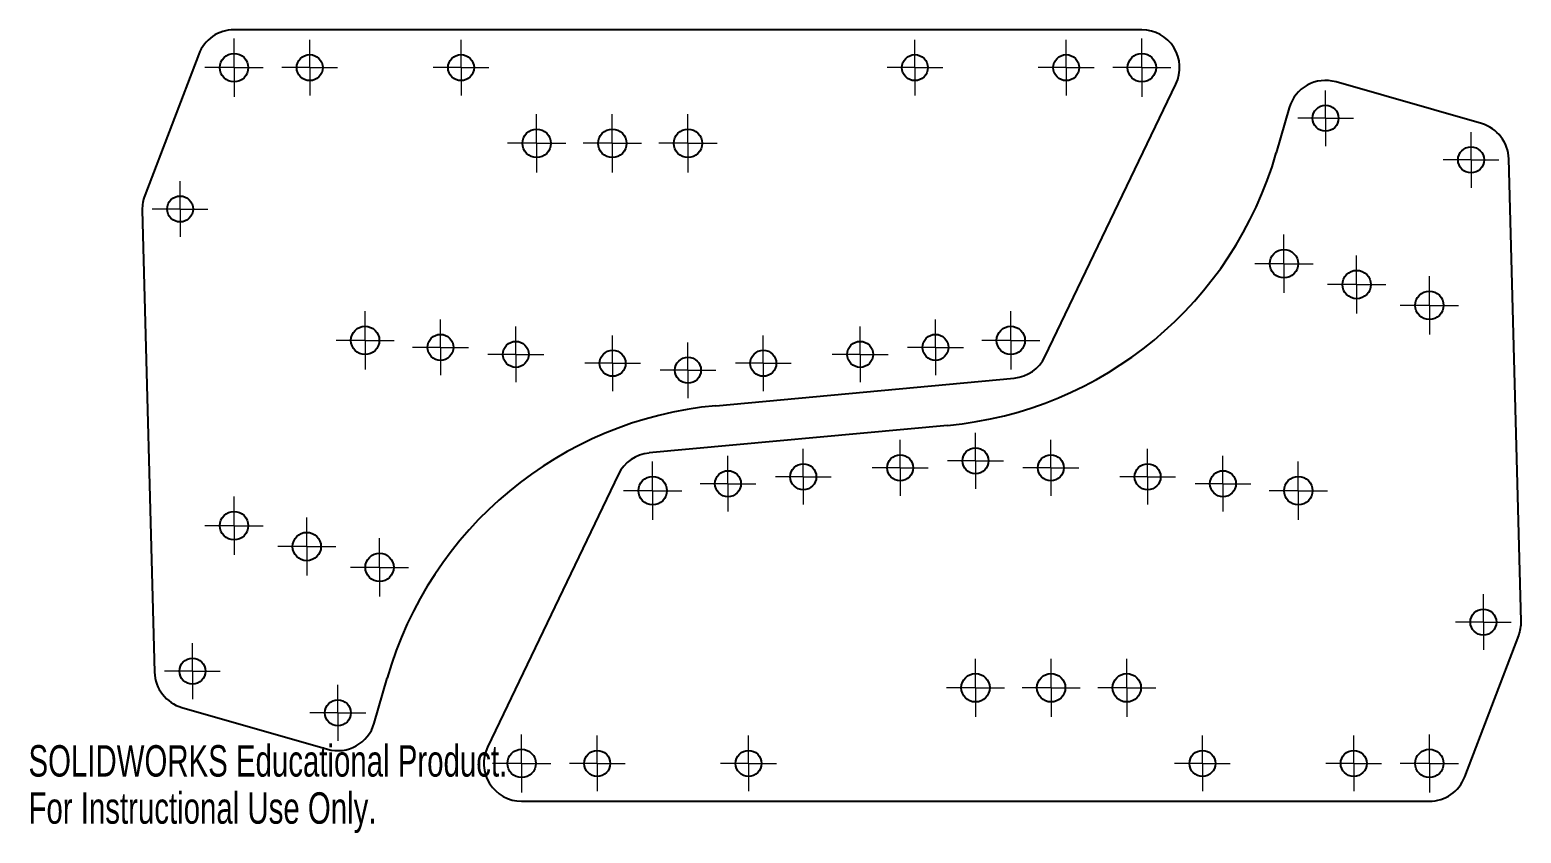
# Model space of a CAD drawing. Header units: inches. Extents: x 0 to 23.9, y 0 to 11.4.
# Drawn here: x 0.01 to 9.87, y 0 to 5.31 of the extents above; entities that cross this region are included whole.
import ezdxf

# ---------------------------------------------------------------- set-up
doc = ezdxf.new("R2010")
doc.units = ezdxf.units.IN
doc.header["$MEASUREMENT"] = 0
doc.styles.add('SLDTEXTSTYLE0', font='TXT', dxfattribs={"width": 0.7})

# ---------------------------------------------------------------- blocks, each defined once
blk = doc.blocks.new('SW_CENTERMARKSYMBOL_10')
at = {"color": 0, "linetype": 'Continuous', "lineweight": 18}
for p, q in [((0, 0.0984), (0, 0.1922)), ((-0.0984, 0), (-0.1922, 0)), ((0, 0), (-0.0984, 0)), ((0, 0), (0, 0.0984)), ((0, 0), (0, -0.0984)), ((0, 0), (0.0984, 0)), ((0.0984, 0), (0.1922, 0)), ((0, -0.0984), (0, -0.1922))]:
    blk.add_line(p, q, dxfattribs=at)
blk = doc.blocks.new('SW_CENTERMARKSYMBOL_11')
at = {"color": 0, "linetype": 'Continuous', "lineweight": 18}
for p, q in [((0, 0.0984), (0, 0.1922)), ((-0.0984, 0), (-0.1922, 0)), ((0, 0), (-0.0984, 0)), ((0, 0), (0, 0.0984)), ((0, 0), (0, -0.0984)), ((0, 0), (0.0984, 0)), ((0.0984, 0), (0.1922, 0)), ((0, -0.0984), (0, -0.1922))]:
    blk.add_line(p, q, dxfattribs=at)
blk = doc.blocks.new('SW_CENTERMARKSYMBOL_12')
at = {"color": 0, "linetype": 'Continuous', "lineweight": 18}
for p, q in [((0, 0.0984), (0, 0.1922)), ((-0.0984, 0), (-0.1922, 0)), ((0, 0), (-0.0984, 0)), ((0, 0), (0, 0.0984)), ((0, 0), (0, -0.0984)), ((0, 0), (0.0984, 0)), ((0.0984, 0), (0.1922, 0)), ((0, -0.0984), (0, -0.1922))]:
    blk.add_line(p, q, dxfattribs=at)
blk = doc.blocks.new('SW_CENTERMARKSYMBOL_13')
at = {"color": 0, "linetype": 'Continuous', "lineweight": 18}
for p, q in [((0, 0.0984), (0, 0.1844)), ((-0.0984, 0), (-0.1844, 0)), ((0, 0), (-0.0984, 0)), ((0, 0), (0, 0.0984)), ((0, 0), (0, -0.0984)), ((0, 0), (0.0984, 0)), ((0.0984, 0), (0.1844, 0)), ((0, -0.0984), (0, -0.1844))]:
    blk.add_line(p, q, dxfattribs=at)
blk = doc.blocks.new('SW_CENTERMARKSYMBOL_14')
at = {"color": 0, "linetype": 'Continuous', "lineweight": 18}
for p, q in [((0, 0.0984), (0, 0.1844)), ((-0.0984, 0), (-0.1844, 0)), ((0, 0), (-0.0984, 0)), ((0, 0), (0, 0.0984)), ((0, 0), (0, -0.0984)), ((0, 0), (0.0984, 0)), ((0.0984, 0), (0.1844, 0)), ((0, -0.0984), (0, -0.1844))]:
    blk.add_line(p, q, dxfattribs=at)
blk = doc.blocks.new('SW_CENTERMARKSYMBOL_15')
at = {"color": 0, "linetype": 'Continuous', "lineweight": 18}
for p, q in [((0, 0.0984), (0, 0.1844)), ((-0.0984, 0), (-0.1844, 0)), ((0, 0), (-0.0984, 0)), ((0, 0), (0, 0.0984)), ((0, 0), (0, -0.0984)), ((0, 0), (0.0984, 0)), ((0.0984, 0), (0.1844, 0)), ((0, -0.0984), (0, -0.1844))]:
    blk.add_line(p, q, dxfattribs=at)
blk = doc.blocks.new('SW_CENTERMARKSYMBOL_16')
at = {"color": 0, "linetype": 'Continuous', "lineweight": 18}
for p, q in [((0, 0.0984), (0, 0.1922)), ((-0.0984, 0), (-0.1922, 0)), ((0, 0), (-0.0984, 0)), ((0, 0), (0, 0.0984)), ((0, 0), (0, -0.0984)), ((0, 0), (0.0984, 0)), ((0.0984, 0), (0.1922, 0)), ((0, -0.0984), (0, -0.1922))]:
    blk.add_line(p, q, dxfattribs=at)
blk = doc.blocks.new('SW_CENTERMARKSYMBOL_17')
at = {"color": 0, "linetype": 'Continuous', "lineweight": 18}
for p, q in [((0, 0.0984), (0, 0.1922)), ((-0.0984, 0), (-0.1922, 0)), ((0, 0), (-0.0984, 0)), ((0, 0), (0, 0.0984)), ((0, 0), (0, -0.0984)), ((0, 0), (0.0984, 0)), ((0.0984, 0), (0.1922, 0)), ((0, -0.0984), (0, -0.1922))]:
    blk.add_line(p, q, dxfattribs=at)
blk = doc.blocks.new('SW_CENTERMARKSYMBOL_18')
at = {"color": 0, "linetype": 'Continuous', "lineweight": 18}
for p, q in [((0, 0.0984), (0, 0.1844)), ((-0.0984, 0), (-0.1844, 0)), ((0, 0), (-0.0984, 0)), ((0, 0), (0, 0.0984)), ((0, 0), (0, -0.0984)), ((0, 0), (0.0984, 0)), ((0.0984, 0), (0.1844, 0)), ((0, -0.0984), (0, -0.1844))]:
    blk.add_line(p, q, dxfattribs=at)
blk = doc.blocks.new('SW_CENTERMARKSYMBOL_19')
at = {"color": 0, "linetype": 'Continuous', "lineweight": 18}
for p, q in [((0, 0.0984), (0, 0.1844)), ((-0.0984, 0), (-0.1844, 0)), ((0, 0), (-0.0984, 0)), ((0, 0), (0, 0.0984)), ((0, 0), (0, -0.0984)), ((0, 0), (0.0984, 0)), ((0.0984, 0), (0.1844, 0)), ((0, -0.0984), (0, -0.1844))]:
    blk.add_line(p, q, dxfattribs=at)
blk = doc.blocks.new('SW_CENTERMARKSYMBOL_20')
at = {"color": 0, "linetype": 'Continuous', "lineweight": 18}
for p, q in [((0, 0.0984), (0, 0.1844)), ((-0.0984, 0), (-0.1844, 0)), ((0, 0), (-0.0984, 0)), ((0, 0), (0, 0.0984)), ((0, 0), (0, -0.0984)), ((0, 0), (0.0984, 0)), ((0.0984, 0), (0.1844, 0)), ((0, -0.0984), (0, -0.1844))]:
    blk.add_line(p, q, dxfattribs=at)
blk = doc.blocks.new('SW_CENTERMARKSYMBOL_21')
at = {"color": 0, "linetype": 'Continuous', "lineweight": 18}
for p, q in [((0, 0.0984), (0, 0.1844)), ((-0.0984, 0), (-0.1844, 0)), ((0, 0), (-0.0984, 0)), ((0, 0), (0, 0.0984)), ((0, 0), (0, -0.0984)), ((0, 0), (0.0984, 0)), ((0.0984, 0), (0.1844, 0)), ((0, -0.0984), (0, -0.1844))]:
    blk.add_line(p, q, dxfattribs=at)
blk = doc.blocks.new('SW_CENTERMARKSYMBOL_22')
at = {"color": 0, "linetype": 'Continuous', "lineweight": 18}
for p, q in [((0, 0.0984), (0, 0.1844)), ((-0.0984, 0), (-0.1844, 0)), ((0, 0), (-0.0984, 0)), ((0, 0), (0, 0.0984)), ((0, 0), (0, -0.0984)), ((0, 0), (0.0984, 0)), ((0.0984, 0), (0.1844, 0)), ((0, -0.0984), (0, -0.1844))]:
    blk.add_line(p, q, dxfattribs=at)
blk = doc.blocks.new('SW_CENTERMARKSYMBOL_23')
at = {"color": 0, "linetype": 'Continuous', "lineweight": 18}
for p, q in [((0, 0.0984), (0, 0.1844)), ((-0.0984, 0), (-0.1844, 0)), ((0, 0), (-0.0984, 0)), ((0, 0), (0, 0.0984)), ((0, 0), (0, -0.0984)), ((0, 0), (0.0984, 0)), ((0.0984, 0), (0.1844, 0)), ((0, -0.0984), (0, -0.1844))]:
    blk.add_line(p, q, dxfattribs=at)
blk = doc.blocks.new('SW_CENTERMARKSYMBOL_24')
at = {"color": 0, "linetype": 'Continuous', "lineweight": 18}
for p, q in [((0, 0.0984), (0, 0.1844)), ((-0.0984, 0), (-0.1844, 0)), ((0, 0), (-0.0984, 0)), ((0, 0), (0, 0.0984)), ((0, 0), (0, -0.0984)), ((0, 0), (0.0984, 0)), ((0.0984, 0), (0.1844, 0)), ((0, -0.0984), (0, -0.1844))]:
    blk.add_line(p, q, dxfattribs=at)
blk = doc.blocks.new('SW_CENTERMARKSYMBOL_25')
at = {"color": 0, "linetype": 'Continuous', "lineweight": 18}
for p, q in [((0, 0.0984), (0, 0.1922)), ((-0.0984, 0), (-0.1922, 0)), ((0, 0), (-0.0984, 0)), ((0, 0), (0, 0.0984)), ((0, 0), (0, -0.0984)), ((0, 0), (0.0984, 0)), ((0.0984, 0), (0.1922, 0)), ((0, -0.0984), (0, -0.1922))]:
    blk.add_line(p, q, dxfattribs=at)
blk = doc.blocks.new('SW_CENTERMARKSYMBOL_26')
at = {"color": 0, "linetype": 'Continuous', "lineweight": 18}
for p, q in [((0, 0.0984), (0, 0.1922)), ((-0.0984, 0), (-0.1922, 0)), ((0, 0), (-0.0984, 0)), ((0, 0), (0, 0.0984)), ((0, 0), (0, -0.0984)), ((0, 0), (0.0984, 0)), ((0.0984, 0), (0.1922, 0)), ((0, -0.0984), (0, -0.1922))]:
    blk.add_line(p, q, dxfattribs=at)
blk = doc.blocks.new('SW_CENTERMARKSYMBOL_27')
at = {"color": 0, "linetype": 'Continuous', "lineweight": 18}
for p, q in [((0, 0.0984), (0, 0.1922)), ((-0.0984, 0), (-0.1922, 0)), ((0, 0), (-0.0984, 0)), ((0, 0), (0, 0.0984)), ((0, 0), (0, -0.0984)), ((0, 0), (0.0984, 0)), ((0.0984, 0), (0.1922, 0)), ((0, -0.0984), (0, -0.1922))]:
    blk.add_line(p, q, dxfattribs=at)
blk = doc.blocks.new('SW_CENTERMARKSYMBOL_28')
at = {"color": 0, "linetype": 'Continuous', "lineweight": 18}
for p, q in [((0, 0.0984), (0, 0.1844)), ((-0.0984, 0), (-0.1844, 0)), ((0, 0), (-0.0984, 0)), ((0, 0), (0, 0.0984)), ((0, 0), (0, -0.0984)), ((0, 0), (0.0984, 0)), ((0.0984, 0), (0.1844, 0)), ((0, -0.0984), (0, -0.1844))]:
    blk.add_line(p, q, dxfattribs=at)
blk = doc.blocks.new('SW_CENTERMARKSYMBOL_29')
at = {"color": 0, "linetype": 'Continuous', "lineweight": 18}
for p, q in [((0, 0.0984), (0, 0.1844)), ((-0.0984, 0), (-0.1844, 0)), ((0, 0), (-0.0984, 0)), ((0, 0), (0, 0.0984)), ((0, 0), (0, -0.0984)), ((0, 0), (0.0984, 0)), ((0.0984, 0), (0.1844, 0)), ((0, -0.0984), (0, -0.1844))]:
    blk.add_line(p, q, dxfattribs=at)
blk = doc.blocks.new('SW_CENTERMARKSYMBOL_30')
at = {"color": 0, "linetype": 'Continuous', "lineweight": 18}
for p, q in [((0, 0.0984), (0, 0.1922)), ((-0.0984, 0), (-0.1922, 0)), ((0, 0), (-0.0984, 0)), ((0, 0), (0, 0.0984)), ((0, 0), (0, -0.0984)), ((0, 0), (0.0984, 0)), ((0.0984, 0), (0.1922, 0)), ((0, -0.0984), (0, -0.1922))]:
    blk.add_line(p, q, dxfattribs=at)
blk = doc.blocks.new('SW_CENTERMARKSYMBOL_31')
at = {"color": 0, "linetype": 'Continuous', "lineweight": 18}
for p, q in [((0, 0.0984), (0, 0.1922)), ((-0.0984, 0), (-0.1922, 0)), ((0, 0), (-0.0984, 0)), ((0, 0), (0, 0.0984)), ((0, 0), (0, -0.0984)), ((0, 0), (0.0984, 0)), ((0.0984, 0), (0.1922, 0)), ((0, -0.0984), (0, -0.1922))]:
    blk.add_line(p, q, dxfattribs=at)
blk = doc.blocks.new('SW_CENTERMARKSYMBOL_32')
at = {"color": 0, "linetype": 'Continuous', "lineweight": 18}
for p, q in [((0, 0.0984), (0, 0.1844)), ((-0.0984, 0), (-0.1844, 0)), ((0, 0), (-0.0984, 0)), ((0, 0), (0, 0.0984)), ((0, 0), (0, -0.0984)), ((0, 0), (0.0984, 0)), ((0.0984, 0), (0.1844, 0)), ((0, -0.0984), (0, -0.1844))]:
    blk.add_line(p, q, dxfattribs=at)
blk = doc.blocks.new('SW_CENTERMARKSYMBOL_33')
at = {"color": 0, "linetype": 'Continuous', "lineweight": 18}
for p, q in [((0, 0.0984), (0, 0.1844)), ((-0.0984, 0), (-0.1844, 0)), ((0, 0), (-0.0984, 0)), ((0, 0), (0, 0.0984)), ((0, 0), (0, -0.0984)), ((0, 0), (0.0984, 0)), ((0.0984, 0), (0.1844, 0)), ((0, -0.0984), (0, -0.1844))]:
    blk.add_line(p, q, dxfattribs=at)
blk = doc.blocks.new('SW_CENTERMARKSYMBOL_34')
at = {"color": 0, "linetype": 'Continuous', "lineweight": 18}
for p, q in [((0, 0.0984), (0, 0.1922)), ((-0.0984, 0), (-0.1922, 0)), ((0, 0), (-0.0984, 0)), ((0, 0), (0, 0.0984)), ((0, 0), (0, -0.0984)), ((0, 0), (0.0984, 0)), ((0.0984, 0), (0.1922, 0)), ((0, -0.0984), (0, -0.1922))]:
    blk.add_line(p, q, dxfattribs=at)
blk = doc.blocks.new('SW_CENTERMARKSYMBOL_35')
at = {"color": 0, "linetype": 'Continuous', "lineweight": 18}
for p, q in [((0, 0.0984), (0, 0.1922)), ((-0.0984, 0), (-0.1922, 0)), ((0, 0), (-0.0984, 0)), ((0, 0), (0, 0.0984)), ((0, 0), (0, -0.0984)), ((0, 0), (0.0984, 0)), ((0.0984, 0), (0.1922, 0)), ((0, -0.0984), (0, -0.1922))]:
    blk.add_line(p, q, dxfattribs=at)
blk = doc.blocks.new('SW_CENTERMARKSYMBOL_36')
at = {"color": 0, "linetype": 'Continuous', "lineweight": 18}
for p, q in [((0, 0.0984), (0, 0.1922)), ((-0.0984, 0), (-0.1922, 0)), ((0, 0), (-0.0984, 0)), ((0, 0), (0, 0.0984)), ((0, 0), (0, -0.0984)), ((0, 0), (0.0984, 0)), ((0.0984, 0), (0.1922, 0)), ((0, -0.0984), (0, -0.1922))]:
    blk.add_line(p, q, dxfattribs=at)
blk = doc.blocks.new('SW_CENTERMARKSYMBOL_37')
at = {"color": 0, "linetype": 'Continuous', "lineweight": 18}
for p, q in [((0, 0.0984), (0, 0.1844)), ((-0.0984, 0), (-0.1844, 0)), ((0, 0), (-0.0984, 0)), ((0, 0), (0, 0.0984)), ((0, 0), (0, -0.0984)), ((0, 0), (0.0984, 0)), ((0.0984, 0), (0.1844, 0)), ((0, -0.0984), (0, -0.1844))]:
    blk.add_line(p, q, dxfattribs=at)
blk = doc.blocks.new('SW_CENTERMARKSYMBOL_38')
at = {"color": 0, "linetype": 'Continuous', "lineweight": 18}
for p, q in [((0, 0.0984), (0, 0.1844)), ((-0.0984, 0), (-0.1844, 0)), ((0, 0), (-0.0984, 0)), ((0, 0), (0, 0.0984)), ((0, 0), (0, -0.0984)), ((0, 0), (0.0984, 0)), ((0.0984, 0), (0.1844, 0)), ((0, -0.0984), (0, -0.1844))]:
    blk.add_line(p, q, dxfattribs=at)
blk = doc.blocks.new('SW_CENTERMARKSYMBOL_39')
at = {"color": 0, "linetype": 'Continuous', "lineweight": 18}
for p, q in [((0, 0.0984), (0, 0.1844)), ((-0.0984, 0), (-0.1844, 0)), ((0, 0), (-0.0984, 0)), ((0, 0), (0, 0.0984)), ((0, 0), (0, -0.0984)), ((0, 0), (0.0984, 0)), ((0.0984, 0), (0.1844, 0)), ((0, -0.0984), (0, -0.1844))]:
    blk.add_line(p, q, dxfattribs=at)
blk = doc.blocks.new('SW_CENTERMARKSYMBOL_40')
at = {"color": 0, "linetype": 'Continuous', "lineweight": 18}
for p, q in [((0, 0.0984), (0, 0.1922)), ((-0.0984, 0), (-0.1922, 0)), ((0, 0), (-0.0984, 0)), ((0, 0), (0, 0.0984)), ((0, 0), (0, -0.0984)), ((0, 0), (0.0984, 0)), ((0.0984, 0), (0.1922, 0)), ((0, -0.0984), (0, -0.1922))]:
    blk.add_line(p, q, dxfattribs=at)
blk = doc.blocks.new('SW_CENTERMARKSYMBOL_41')
at = {"color": 0, "linetype": 'Continuous', "lineweight": 18}
for p, q in [((0, 0.0984), (0, 0.1922)), ((-0.0984, 0), (-0.1922, 0)), ((0, 0), (-0.0984, 0)), ((0, 0), (0, 0.0984)), ((0, 0), (0, -0.0984)), ((0, 0), (0.0984, 0)), ((0.0984, 0), (0.1922, 0)), ((0, -0.0984), (0, -0.1922))]:
    blk.add_line(p, q, dxfattribs=at)
blk = doc.blocks.new('SW_CENTERMARKSYMBOL_42')
at = {"color": 0, "linetype": 'Continuous', "lineweight": 18}
for p, q in [((0, 0.0984), (0, 0.1844)), ((-0.0984, 0), (-0.1844, 0)), ((0, 0), (-0.0984, 0)), ((0, 0), (0, 0.0984)), ((0, 0), (0, -0.0984)), ((0, 0), (0.0984, 0)), ((0.0984, 0), (0.1844, 0)), ((0, -0.0984), (0, -0.1844))]:
    blk.add_line(p, q, dxfattribs=at)
blk = doc.blocks.new('SW_CENTERMARKSYMBOL_43')
at = {"color": 0, "linetype": 'Continuous', "lineweight": 18}
for p, q in [((0, 0.0984), (0, 0.1844)), ((-0.0984, 0), (-0.1844, 0)), ((0, 0), (-0.0984, 0)), ((0, 0), (0, 0.0984)), ((0, 0), (0, -0.0984)), ((0, 0), (0.0984, 0)), ((0.0984, 0), (0.1844, 0)), ((0, -0.0984), (0, -0.1844))]:
    blk.add_line(p, q, dxfattribs=at)
blk = doc.blocks.new('SW_CENTERMARKSYMBOL_44')
at = {"color": 0, "linetype": 'Continuous', "lineweight": 18}
for p, q in [((0, 0.0984), (0, 0.1844)), ((-0.0984, 0), (-0.1844, 0)), ((0, 0), (-0.0984, 0)), ((0, 0), (0, 0.0984)), ((0, 0), (0, -0.0984)), ((0, 0), (0.0984, 0)), ((0.0984, 0), (0.1844, 0)), ((0, -0.0984), (0, -0.1844))]:
    blk.add_line(p, q, dxfattribs=at)
blk = doc.blocks.new('SW_CENTERMARKSYMBOL_45')
at = {"color": 0, "linetype": 'Continuous', "lineweight": 18}
for p, q in [((0, 0.0984), (0, 0.1844)), ((-0.0984, 0), (-0.1844, 0)), ((0, 0), (-0.0984, 0)), ((0, 0), (0, 0.0984)), ((0, 0), (0, -0.0984)), ((0, 0), (0.0984, 0)), ((0.0984, 0), (0.1844, 0)), ((0, -0.0984), (0, -0.1844))]:
    blk.add_line(p, q, dxfattribs=at)
blk = doc.blocks.new('SW_CENTERMARKSYMBOL_46')
at = {"color": 0, "linetype": 'Continuous', "lineweight": 18}
for p, q in [((0, 0.0984), (0, 0.1844)), ((-0.0984, 0), (-0.1844, 0)), ((0, 0), (-0.0984, 0)), ((0, 0), (0, 0.0984)), ((0, 0), (0, -0.0984)), ((0, 0), (0.0984, 0)), ((0.0984, 0), (0.1844, 0)), ((0, -0.0984), (0, -0.1844))]:
    blk.add_line(p, q, dxfattribs=at)
blk = doc.blocks.new('SW_CENTERMARKSYMBOL_47')
at = {"color": 0, "linetype": 'Continuous', "lineweight": 18}
for p, q in [((0, 0.0984), (0, 0.1844)), ((-0.0984, 0), (-0.1844, 0)), ((0, 0), (-0.0984, 0)), ((0, 0), (0, 0.0984)), ((0, 0), (0, -0.0984)), ((0, 0), (0.0984, 0)), ((0.0984, 0), (0.1844, 0)), ((0, -0.0984), (0, -0.1844))]:
    blk.add_line(p, q, dxfattribs=at)
blk = doc.blocks.new('SW_CENTERMARKSYMBOL_48')
at = {"color": 0, "linetype": 'Continuous', "lineweight": 18}
for p, q in [((0, 0.0984), (0, 0.1844)), ((-0.0984, 0), (-0.1844, 0)), ((0, 0), (-0.0984, 0)), ((0, 0), (0, 0.0984)), ((0, 0), (0, -0.0984)), ((0, 0), (0.0984, 0)), ((0.0984, 0), (0.1844, 0)), ((0, -0.0984), (0, -0.1844))]:
    blk.add_line(p, q, dxfattribs=at)
blk = doc.blocks.new('SW_CENTERMARKSYMBOL_49')
at = {"color": 0, "linetype": 'Continuous', "lineweight": 18}
for p, q in [((0, 0.0984), (0, 0.1922)), ((-0.0984, 0), (-0.1922, 0)), ((0, 0), (-0.0984, 0)), ((0, 0), (0, 0.0984)), ((0, 0), (0, -0.0984)), ((0, 0), (0.0984, 0)), ((0.0984, 0), (0.1922, 0)), ((0, -0.0984), (0, -0.1922))]:
    blk.add_line(p, q, dxfattribs=at)
blk = doc.blocks.new('SW_CENTERMARKSYMBOL_50')
at = {"color": 0, "linetype": 'Continuous', "lineweight": 18}
for p, q in [((0, 0.0984), (0, 0.1922)), ((-0.0984, 0), (-0.1922, 0)), ((0, 0), (-0.0984, 0)), ((0, 0), (0, 0.0984)), ((0, 0), (0, -0.0984)), ((0, 0), (0.0984, 0)), ((0.0984, 0), (0.1922, 0)), ((0, -0.0984), (0, -0.1922))]:
    blk.add_line(p, q, dxfattribs=at)
blk = doc.blocks.new('SW_CENTERMARKSYMBOL_51')
at = {"color": 0, "linetype": 'Continuous', "lineweight": 18}
for p, q in [((0, 0.0984), (0, 0.1922)), ((-0.0984, 0), (-0.1922, 0)), ((0, 0), (-0.0984, 0)), ((0, 0), (0, 0.0984)), ((0, 0), (0, -0.0984)), ((0, 0), (0.0984, 0)), ((0.0984, 0), (0.1922, 0)), ((0, -0.0984), (0, -0.1922))]:
    blk.add_line(p, q, dxfattribs=at)
blk = doc.blocks.new('SW_CENTERMARKSYMBOL_52')
at = {"color": 0, "linetype": 'Continuous', "lineweight": 18}
for p, q in [((0, 0.0984), (0, 0.1844)), ((-0.0984, 0), (-0.1844, 0)), ((0, 0), (-0.0984, 0)), ((0, 0), (0, 0.0984)), ((0, 0), (0, -0.0984)), ((0, 0), (0.0984, 0)), ((0.0984, 0), (0.1844, 0)), ((0, -0.0984), (0, -0.1844))]:
    blk.add_line(p, q, dxfattribs=at)
blk = doc.blocks.new('SW_CENTERMARKSYMBOL_53')
at = {"color": 0, "linetype": 'Continuous', "lineweight": 18}
for p, q in [((0, 0.0984), (0, 0.1844)), ((-0.0984, 0), (-0.1844, 0)), ((0, 0), (-0.0984, 0)), ((0, 0), (0, 0.0984)), ((0, 0), (0, -0.0984)), ((0, 0), (0.0984, 0)), ((0.0984, 0), (0.1844, 0)), ((0, -0.0984), (0, -0.1844))]:
    blk.add_line(p, q, dxfattribs=at)
blk = doc.blocks.new('SW_CENTERMARKSYMBOL_54')
at = {"color": 0, "linetype": 'Continuous', "lineweight": 18}
for p, q in [((0, 0.0984), (0, 0.1922)), ((-0.0984, 0), (-0.1922, 0)), ((0, 0), (-0.0984, 0)), ((0, 0), (0, 0.0984)), ((0, 0), (0, -0.0984)), ((0, 0), (0.0984, 0)), ((0.0984, 0), (0.1922, 0)), ((0, -0.0984), (0, -0.1922))]:
    blk.add_line(p, q, dxfattribs=at)
blk = doc.blocks.new('SW_CENTERMARKSYMBOL_55')
at = {"color": 0, "linetype": 'Continuous', "lineweight": 18}
for p, q in [((0, 0.0984), (0, 0.1922)), ((-0.0984, 0), (-0.1922, 0)), ((0, 0), (-0.0984, 0)), ((0, 0), (0, 0.0984)), ((0, 0), (0, -0.0984)), ((0, 0), (0.0984, 0)), ((0.0984, 0), (0.1922, 0)), ((0, -0.0984), (0, -0.1922))]:
    blk.add_line(p, q, dxfattribs=at)
blk = doc.blocks.new('SW_CENTERMARKSYMBOL_56')
at = {"color": 0, "linetype": 'Continuous', "lineweight": 18}
for p, q in [((0, 0.0984), (0, 0.1844)), ((-0.0984, 0), (-0.1844, 0)), ((0, 0), (-0.0984, 0)), ((0, 0), (0, 0.0984)), ((0, 0), (0, -0.0984)), ((0, 0), (0.0984, 0)), ((0.0984, 0), (0.1844, 0)), ((0, -0.0984), (0, -0.1844))]:
    blk.add_line(p, q, dxfattribs=at)
blk = doc.blocks.new('SW_CENTERMARKSYMBOL_57')
at = {"color": 0, "linetype": 'Continuous', "lineweight": 18}
for p, q in [((0, 0.0984), (0, 0.1844)), ((-0.0984, 0), (-0.1844, 0)), ((0, 0), (-0.0984, 0)), ((0, 0), (0, 0.0984)), ((0, 0), (0, -0.0984)), ((0, 0), (0.0984, 0)), ((0.0984, 0), (0.1844, 0)), ((0, -0.0984), (0, -0.1844))]:
    blk.add_line(p, q, dxfattribs=at)

msp = doc.modelspace()

# ---------------------------------------------------------------- linework, layer by layer
at = {"color": 7, "linetype": 'Continuous', "lineweight": 25}
for p, q in [((7.3588, 5.3068), (1.3588, 5.3068)), ((1.1253, 5.146), (0.7685, 4.2118)), ((6.7179, 3.1458), (7.5842, 4.9485)), ((9.6034, 4.6873), (8.6421, 4.9627)), ((8.3329, 4.7912), (8.2476, 4.4932)), ((9.8659, 1.3992), (9.7845, 4.4536)), ((0.7521, 4.1159), (0.8335, 1.0615)), ((4.5436, 2.8228), (6.5156, 3.0052)), ((6.0744, 2.6923), (4.1024, 2.51)), ((3.9001, 2.3693), (3.0339, 0.5666)), ((9.4928, 0.3692), (9.8495, 1.3034)), ((2.2851, 0.7239), (2.3705, 1.0219)), ((1.0146, 0.8278), (1.9759, 0.5524)), ((3.2592, 0.2084), (9.2592, 0.2084))]:
    msp.add_line(p, q, dxfattribs=at)
for centre, radius in [((1.3588, 5.0568), 0.0938), ((1.8588, 5.0568), 0.0859), ((2.8588, 5.0568), 0.0859), ((5.8588, 5.0568), 0.0859), ((6.8588, 5.0568), 0.0859), ((7.3588, 5.0568), 0.0938), ((8.5733, 4.7224), 0.0859), ((3.3588, 4.5568), 0.0938), ((3.8588, 4.5568), 0.0938), ((4.3588, 4.5568), 0.0938), ((9.5346, 4.447), 0.0859), ((1.002, 4.1226), 0.0859), ((8.2979, 3.761), 0.0938), ((8.7785, 3.6234), 0.0938), ((9.2592, 3.4857), 0.0938), ((2.225, 3.2541), 0.0938), ((2.7229, 3.2081), 0.0859), ((5.9947, 3.2081), 0.0859), ((6.4926, 3.2541), 0.0938), ((3.2208, 3.162), 0.0859), ((3.8609, 3.1028), 0.0859), ((4.8567, 3.1028), 0.0859), ((5.4969, 3.162), 0.0859), ((4.3588, 3.0568), 0.0859), ((5.7613, 2.4123), 0.0859), ((6.2592, 2.4584), 0.0859), ((6.7571, 2.4123), 0.0859), ((4.6233, 2.3071), 0.0859), ((5.1212, 2.3531), 0.0859), ((7.3972, 2.3531), 0.0859), ((7.8951, 2.3071), 0.0859), ((4.1254, 2.261), 0.0938), ((8.393, 2.261), 0.0938), ((1.3588, 2.0295), 0.0938), ((1.8395, 1.8918), 0.0938), ((2.3202, 1.7541), 0.0938), ((9.616, 1.3926), 0.0859), ((1.0834, 1.0682), 0.0859), ((6.2592, 0.9584), 0.0938), ((6.7592, 0.9584), 0.0938), ((7.2592, 0.9584), 0.0938), ((2.0448, 0.7928), 0.0859), ((3.2592, 0.4584), 0.0938), ((3.7592, 0.4584), 0.0859), ((4.7592, 0.4584), 0.0859), ((7.7592, 0.4584), 0.0859), ((8.7592, 0.4584), 0.0859), ((9.2592, 0.4584), 0.0938)]:
    msp.add_circle(centre, radius, dxfattribs=at)
for centre, radius, start, end in [((1.3588, 5.0568), 0.25, 90, 159.09762), ((7.3588, 5.0568), 0.25, 334.33492, 90), ((8.5733, 4.7224), 0.25, 74.0146, 164.0146), ((9.5346, 4.447), 0.25, 1.52627, 74.0146), ((5.8442, 5.1817), 2.5, 275.2833, 344.0146), ((1.002, 4.1226), 0.25, 159.09762, 181.52627), ((6.4926, 3.2541), 0.25, 275.2833, 334.33492), ((4.7738, 0.3334), 2.5, 95.2833, 164.0146), ((4.1254, 2.261), 0.25, 95.2833, 154.33492), ((9.616, 1.3926), 0.25, 339.09762, 1.52627), ((1.0834, 1.0682), 0.25, 181.52627, 254.0146), ((2.0448, 0.7928), 0.25, 254.0146, 344.0146), ((3.2592, 0.4584), 0.25, 154.33492, 270), ((9.2592, 0.4584), 0.25, 270, 339.09762)]:
    msp.add_arc(centre, radius, start, end, dxfattribs=at)

# ---------------------------------------------------------------- block references
at = {"color": 7, "linetype": 'Continuous', "lineweight": 0}
for name, p in [('SW_CENTERMARKSYMBOL_36', (1.3588, 5.0568)), ('SW_CENTERMARKSYMBOL_56', (1.8588, 5.0568)), ('SW_CENTERMARKSYMBOL_57', (2.8588, 5.0568)), ('SW_CENTERMARKSYMBOL_53', (5.8588, 5.0568)), ('SW_CENTERMARKSYMBOL_52', (6.8588, 5.0568)), ('SW_CENTERMARKSYMBOL_35', (7.3588, 5.0568)), ('SW_CENTERMARKSYMBOL_54', (3.3588, 4.5568)), ('SW_CENTERMARKSYMBOL_55', (3.8588, 4.5568)), ('SW_CENTERMARKSYMBOL_40', (4.3588, 4.5568)), ('SW_CENTERMARKSYMBOL_37', (1.002, 4.1226)), ('SW_CENTERMARKSYMBOL_41', (2.225, 3.2541)), ('SW_CENTERMARKSYMBOL_45', (2.7229, 3.2081)), ('SW_CENTERMARKSYMBOL_47', (5.9947, 3.2081)), ('SW_CENTERMARKSYMBOL_34', (6.4926, 3.2541)), ('SW_CENTERMARKSYMBOL_46', (3.2208, 3.162)), ('SW_CENTERMARKSYMBOL_44', (3.8609, 3.1028)), ('SW_CENTERMARKSYMBOL_43', (4.8567, 3.1028)), ('SW_CENTERMARKSYMBOL_48', (5.4969, 3.162)), ('SW_CENTERMARKSYMBOL_42', (4.3588, 3.0568)), ('SW_CENTERMARKSYMBOL_49', (1.3588, 2.0295)), ('SW_CENTERMARKSYMBOL_51', (1.8395, 1.8918)), ('SW_CENTERMARKSYMBOL_50', (2.3202, 1.7541)), ('SW_CENTERMARKSYMBOL_38', (1.0834, 1.0682)), ('SW_CENTERMARKSYMBOL_39', (2.0448, 0.7928))]:
    msp.add_blockref(name, p, dxfattribs=at)
at = {"color": 7, "linetype": 'Continuous', "lineweight": 18}
for name, p in [('SW_CENTERMARKSYMBOL_15', (8.5733, 4.7224)), ('SW_CENTERMARKSYMBOL_14', (9.5346, 4.447)), ('SW_CENTERMARKSYMBOL_26', (8.2979, 3.761)), ('SW_CENTERMARKSYMBOL_27', (8.7785, 3.6234)), ('SW_CENTERMARKSYMBOL_25', (9.2592, 3.4857)), ('SW_CENTERMARKSYMBOL_19', (5.7613, 2.4123)), ('SW_CENTERMARKSYMBOL_18', (6.2592, 2.4584)), ('SW_CENTERMARKSYMBOL_20', (6.7571, 2.4123)), ('SW_CENTERMARKSYMBOL_23', (4.6233, 2.3071)), ('SW_CENTERMARKSYMBOL_24', (5.1212, 2.3531)), ('SW_CENTERMARKSYMBOL_22', (7.3972, 2.3531)), ('SW_CENTERMARKSYMBOL_21', (7.8951, 2.3071)), ('SW_CENTERMARKSYMBOL_10', (4.1254, 2.261)), ('SW_CENTERMARKSYMBOL_17', (8.393, 2.261)), ('SW_CENTERMARKSYMBOL_13', (9.616, 1.3926)), ('SW_CENTERMARKSYMBOL_16', (6.2592, 0.9584)), ('SW_CENTERMARKSYMBOL_31', (6.7592, 0.9584)), ('SW_CENTERMARKSYMBOL_30', (7.2592, 0.9584)), ('SW_CENTERMARKSYMBOL_11', (3.2592, 0.4584)), ('SW_CENTERMARKSYMBOL_28', (3.7592, 0.4584)), ('SW_CENTERMARKSYMBOL_29', (4.7592, 0.4584)), ('SW_CENTERMARKSYMBOL_33', (7.7592, 0.4584)), ('SW_CENTERMARKSYMBOL_32', (8.7592, 0.4584)), ('SW_CENTERMARKSYMBOL_12', (9.2592, 0.4584))]:
    msp.add_blockref(name, p, dxfattribs=at)

# ---------------------------------------------------------------- texts
at = {"color": 7, "linetype": 'Continuous', "char_height": 0.2076, "attachment_point": 1, "style": 'SLDTEXTSTYLE0'}
for s, insert in [('SOLIDWORKS Educational Product.', (0, 0.579)), ('For Instructional Use Only.', (0, 0.2676))]:
    msp.add_mtext(s, dxfattribs=dict(at, insert=insert))

doc.saveas('drawing.dxf')
